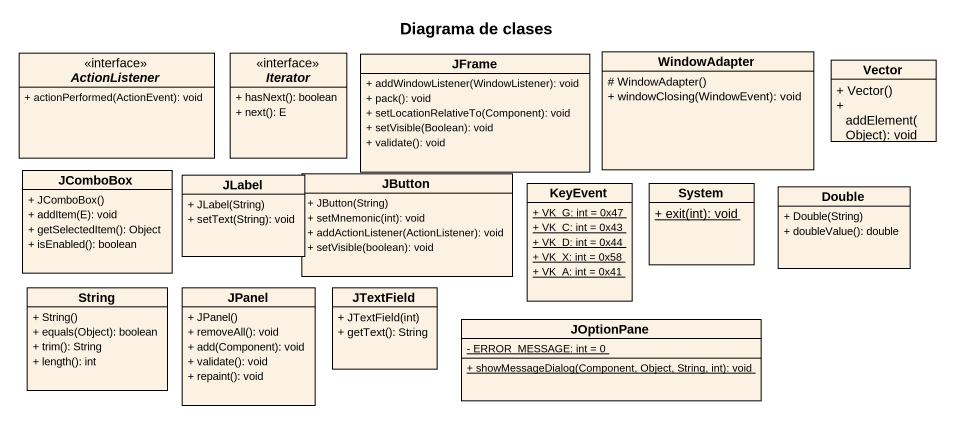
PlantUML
@startuml
title Diagrama de clases
hide circle
hide empty members
skinparam classAttributeIconSize 0
interface ActionListener {
  + actionPerformed(ActionEvent): void
}
interface Iterator {
  + hasNext(): boolean
  + next(): E
}
class JFrame {
  + addWindowListener(WindowListener): void
  + pack(): void
  + setLocationRelativeTo(Component): void
  + setVisible(Boolean): void
  + validate(): void
}
class WindowAdapter {
  # WindowAdapter()
  + windowClosing(WindowEvent): void
}
class Vector {
  + Vector()
  + addElement(Object): void
}
class JComboBox {
  + JComboBox()
  + addItem(E): void
  + getSelectedItem(): Object
  + isEnabled(): boolean
}
class JLabel {
  + JLabel(String)
  + setText(String): void
}
class JButton {
  + JButton(String)
  + setMnemonic(int): void
  + addActionListener(ActionListener): void
  + setVisible(boolean): void
}
class KeyEvent {
  {static} + VK_G: int = 0x47
  {static} + VK_C: int = 0x43
  {static} + VK_D: int = 0x44
  {static} + VK_X: int = 0x58
  {static} + VK_A: int = 0x41
}
class System {
  {static} + exit(int): void
}
class Double {
  + Double(String)
  + doubleValue(): double
}
class String {
  + String()
  + equals(Object): boolean
  + trim(): String
  + length(): int
}
class JPanel {
  + JPanel()
  + removeAll(): void
  + add(Component): void
  + validate(): void
  + repaint(): void
}
class JTextField {
  + JTextField(int)
  + getText(): String
}
class JOptionPane {
  {static} - ERROR_MESSAGE: int = 0
  {static} + showMessageDialog(Component, Object, String, int): void
}
@enduml
